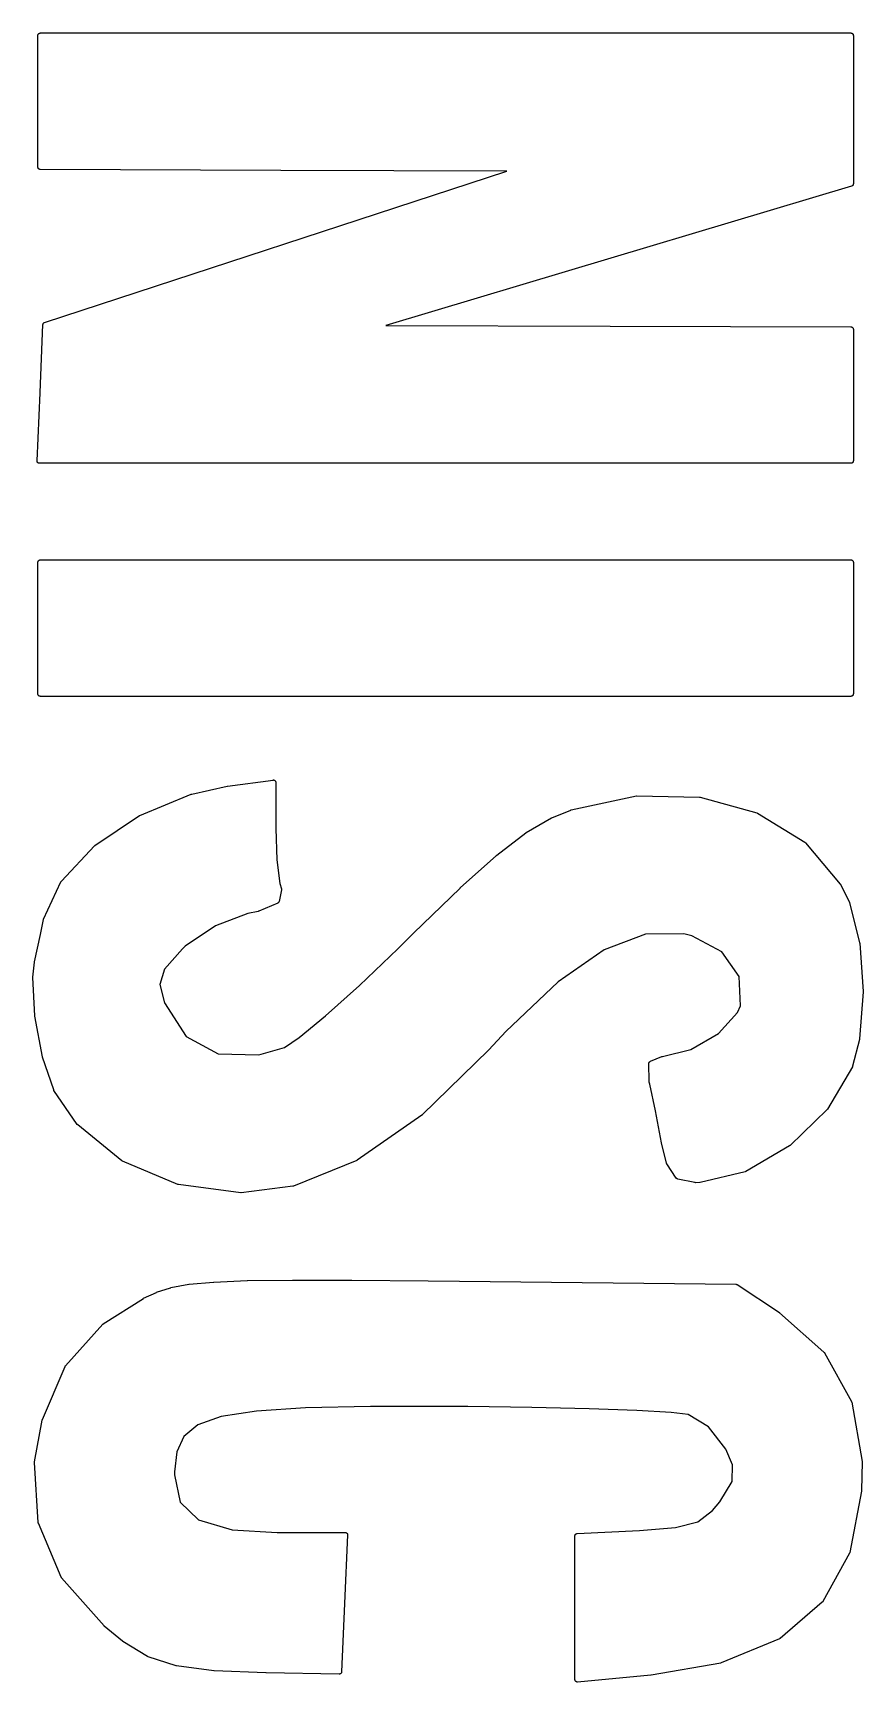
# Model space of a CAD drawing. Extents: x -1.2 to 49.3, y 2.3 to 45.6.
# Drawn here: x 38.655 to 40.389, y 23.25 to 26.695 of the extents above; entities that cross this region are included whole.
import ezdxf

# ---------------------------------------------------------------- set-up
doc = ezdxf.new("R2010")
doc.units = 0
doc.layers.add('BLACK', color=7, linetype='CONTINUOUS')

msp = doc.modelspace()

# ---------------------------------------------------------------- linework, layer by layer
at = {"layer": 'BLACK', "linetype": 'CONTINUOUS'}
for p, q in [((38.6653, 26.6897), (38.6654, 26.6902)), ((38.6653, 26.4145), (38.6653, 26.6897)), ((38.6654, 26.6907), (38.6656, 26.6912)), ((38.6654, 26.6902), (38.6654, 26.6907)), ((38.6654, 26.6907), (38.6654, 26.6907)), ((38.6654, 26.6907), (38.6654, 26.6907)), ((38.6656, 26.6912), (38.6657, 26.6916)), ((38.6657, 26.6916), (38.666, 26.6921)), ((38.6657, 26.6916), (38.6657, 26.6916)), ((38.6657, 26.6916), (38.6657, 26.6916)), ((38.666, 26.6921), (38.6662, 26.6925)), ((38.6662, 26.6925), (38.6665, 26.6929)), ((38.6662, 26.6925), (38.6662, 26.6925)), ((38.6662, 26.6925), (38.6662, 26.6925)), ((38.6665, 26.6929), (38.6668, 26.6932)), ((38.6668, 26.6932), (38.6672, 26.6935)), ((38.6668, 26.6932), (38.6668, 26.6932)), ((38.6668, 26.6932), (38.6668, 26.6932)), ((38.6672, 26.6935), (38.6676, 26.6938)), ((38.6676, 26.6938), (38.668, 26.6941)), ((38.6676, 26.6938), (38.6676, 26.6938)), ((38.6676, 26.6938), (38.6676, 26.6938)), ((38.668, 26.6941), (38.6684, 26.6943)), ((38.6684, 26.6943), (38.6684, 26.6943)), ((38.6684, 26.6943), (38.6685, 26.6943)), ((38.6685, 26.6943), (38.6689, 26.6944)), ((38.6689, 26.6944), (38.6694, 26.6946)), ((38.6694, 26.6946), (38.6694, 26.6946)), ((38.6694, 26.6946), (38.6694, 26.6946)), ((38.6694, 26.6946), (38.6698, 26.6946)), ((38.6698, 26.6946), (38.6703, 26.6947)), ((38.6703, 26.6947), (40.3637, 26.6947)), ((40.3637, 26.6947), (40.3642, 26.6946)), ((40.3642, 26.6946), (40.3647, 26.6946)), ((40.3647, 26.6946), (40.3647, 26.6946)), ((40.3647, 26.6946), (40.3647, 26.6946)), ((40.3647, 26.6946), (40.3652, 26.6944)), ((40.3652, 26.6944), (40.3656, 26.6943)), ((40.3656, 26.6943), (40.3656, 26.6943)), ((40.3656, 26.6943), (40.3656, 26.6943)), ((40.3656, 26.6943), (40.3661, 26.694)), ((40.3661, 26.694), (40.3665, 26.6938)), ((40.3665, 26.6938), (40.3665, 26.6938)), ((40.3665, 26.6938), (40.3665, 26.6938)), ((40.3665, 26.6938), (40.3669, 26.6935)), ((40.3669, 26.6935), (40.3672, 26.6932)), ((40.3672, 26.6932), (40.3672, 26.6932)), ((40.3672, 26.6932), (40.3672, 26.6932)), ((40.3672, 26.6932), (40.3675, 26.6928)), ((40.3675, 26.6928), (40.3678, 26.6924)), ((40.3678, 26.6924), (40.3678, 26.6924)), ((40.3678, 26.6924), (40.3678, 26.6924)), ((40.3678, 26.6924), (40.3681, 26.692)), ((40.3681, 26.692), (40.3683, 26.6916)), ((40.3683, 26.6916), (40.3683, 26.6916)), ((40.3683, 26.6916), (40.3683, 26.6915)), ((40.3683, 26.6915), (40.3684, 26.6911)), ((40.3684, 26.6911), (40.3686, 26.6906)), ((40.3686, 26.6906), (40.3686, 26.6906)), ((40.3686, 26.6906), (40.3686, 26.6906)), ((40.3686, 26.6906), (40.3686, 26.6902)), ((40.3686, 26.6902), (40.3687, 26.6897)), ((40.3687, 26.6897), (40.3687, 26.3794)), ((38.6654, 26.414), (38.6653, 26.4145)), ((38.6654, 26.4136), (38.6654, 26.414)), ((38.6654, 26.4135), (38.6654, 26.4136)), ((38.6654, 26.4136), (38.6654, 26.4136)), ((38.6656, 26.4131), (38.6654, 26.4135)), ((38.6657, 26.4126), (38.6656, 26.4131)), ((38.6659, 26.4122), (38.6657, 26.4126)), ((38.6657, 26.4126), (38.6657, 26.4126)), ((38.6657, 26.4126), (38.6657, 26.4126)), ((38.6661, 26.4118), (38.6659, 26.4122)), ((38.6662, 26.4118), (38.6661, 26.4118)), ((38.6662, 26.4117), (38.6662, 26.4118)), ((38.6664, 26.4114), (38.6662, 26.4117)), ((38.6667, 26.411), (38.6664, 26.4114)), ((38.6668, 26.411), (38.6667, 26.411)), ((38.6671, 26.4107), (38.6668, 26.411)), ((38.6668, 26.411), (38.6668, 26.411)), ((38.6675, 26.4104), (38.6671, 26.4107)), ((38.6679, 26.4102), (38.6675, 26.4104)), ((38.6675, 26.4104), (38.6675, 26.4104)), ((38.6675, 26.4104), (38.6675, 26.4104)), ((38.6683, 26.4099), (38.6679, 26.4102)), ((38.6684, 26.4099), (38.6683, 26.4099)), ((38.6688, 26.4098), (38.6684, 26.4099)), ((38.6684, 26.4099), (38.6684, 26.4099)), ((38.6693, 26.4096), (38.6688, 26.4098)), ((38.6698, 26.4096), (38.6693, 26.4096)), ((38.6693, 26.4096), (38.6693, 26.4096)), ((38.6693, 26.4096), (38.6693, 26.4096)), ((38.6702, 26.4095), (38.6698, 26.4096)), ((38.6703, 26.4095), (38.6702, 26.4095)), ((39.173, 26.4077), (38.6703, 26.4095)), ((38.6794, 26.0901), (39.6447, 26.406)), ((39.6447, 26.406), (39.173, 26.4077)), ((39.173, 26.4077), (39.173, 26.4077)), ((40.3651, 26.3747), (39.8624, 26.2244)), ((40.3653, 26.3748), (40.3651, 26.3747)), ((40.3655, 26.3748), (40.3653, 26.3748)), ((40.3658, 26.375), (40.3655, 26.3748)), ((40.366, 26.3751), (40.3658, 26.375)), ((40.3662, 26.3752), (40.366, 26.3751)), ((40.3664, 26.3753), (40.3662, 26.3752)), ((40.3666, 26.3755), (40.3664, 26.3753)), ((40.3668, 26.3756), (40.3666, 26.3755)), ((40.367, 26.3758), (40.3668, 26.3756)), ((40.3672, 26.3759), (40.367, 26.3758)), ((40.3673, 26.3761), (40.3672, 26.3759)), ((40.3675, 26.3763), (40.3673, 26.3761)), ((40.3676, 26.3765), (40.3675, 26.3763)), ((40.3678, 26.3767), (40.3676, 26.3765)), ((40.3679, 26.3769), (40.3678, 26.3767)), ((40.3681, 26.3771), (40.3679, 26.3769)), ((40.3683, 26.3775), (40.3681, 26.3773)), ((40.3681, 26.3773), (40.3681, 26.3771)), ((40.3684, 26.378), (40.3683, 26.3778)), ((40.3683, 26.3778), (40.3683, 26.3775)), ((40.3685, 26.3782), (40.3684, 26.378)), ((40.3686, 26.3784), (40.3685, 26.3782)), ((40.3687, 26.3794), (40.3686, 26.3792)), ((40.3686, 26.3792), (40.3686, 26.3789)), ((40.3686, 26.3789), (40.3686, 26.3787)), ((40.3686, 26.3787), (40.3686, 26.3784)), ((39.8623, 26.2244), (39.3921, 26.0838)), ((39.8624, 26.2244), (39.8623, 26.2244)), ((39.8623, 26.2244), (39.8623, 26.2244)), ((39.8624, 26.2244), (39.8624, 26.2244)), ((39.8624, 26.2244), (39.8624, 26.2244)), ((38.6697, 25.9433), (38.6759, 26.0855)), ((38.6759, 26.0857), (38.676, 26.0861)), ((38.6759, 26.0856), (38.6759, 26.0857)), ((38.6759, 26.0857), (38.6759, 26.0857)), ((38.6759, 26.0855), (38.6759, 26.0856)), ((38.676, 26.0861), (38.6761, 26.0866)), ((38.6761, 26.0867), (38.6763, 26.087)), ((38.6761, 26.0866), (38.6761, 26.0867)), ((38.6761, 26.0866), (38.6761, 26.0866)), ((38.6763, 26.087), (38.6764, 26.0875)), ((38.6764, 26.0875), (38.6765, 26.0876)), ((38.6764, 26.0875), (38.6764, 26.0875)), ((38.6765, 26.0876), (38.6767, 26.0879)), ((38.6767, 26.0879), (38.6769, 26.0883)), ((38.6769, 26.0883), (38.677, 26.0884)), ((38.677, 26.0884), (38.6773, 26.0887)), ((38.677, 26.0884), (38.677, 26.0884)), ((38.6773, 26.0887), (38.6776, 26.089)), ((38.6776, 26.089), (38.6776, 26.0891)), ((38.6776, 26.0891), (38.6777, 26.0891)), ((38.6777, 26.0891), (38.678, 26.0893)), ((38.678, 26.0893), (38.6784, 26.0896)), ((38.6784, 26.0896), (38.6785, 26.0897)), ((38.6784, 26.0896), (38.6784, 26.0896)), ((38.6785, 26.0897), (38.6788, 26.0898)), ((38.6788, 26.0898), (38.6792, 26.09)), ((38.6792, 26.09), (38.6793, 26.09)), ((38.6793, 26.09), (38.6794, 26.0901)), ((39.3921, 26.0838), (39.861, 26.0824)), ((39.861, 26.0824), (39.861, 26.0824)), ((39.861, 26.0824), (40.3637, 26.0808)), ((40.3637, 26.0808), (40.3638, 26.0808)), ((40.3638, 26.0808), (40.3643, 26.0808)), ((40.3643, 26.0808), (40.3647, 26.0807)), ((40.3647, 26.0807), (40.3647, 26.0807)), ((40.3647, 26.0807), (40.3647, 26.0807)), ((40.3647, 26.0807), (40.3652, 26.0806)), ((40.3652, 26.0806), (40.3656, 26.0804)), ((40.3656, 26.0804), (40.3656, 26.0804)), ((40.3656, 26.0804), (40.3656, 26.0804)), ((40.3656, 26.0804), (40.3661, 26.0802)), ((40.3661, 26.0802), (40.3665, 26.08)), ((40.3665, 26.08), (40.3665, 26.08)), ((40.3665, 26.08), (40.3665, 26.08)), ((40.3665, 26.08), (40.3668, 26.0797)), ((40.3668, 26.0797), (40.3672, 26.0794)), ((40.3672, 26.0794), (40.3672, 26.0793)), ((40.3672, 26.0793), (40.3672, 26.0793)), ((40.3672, 26.0793), (40.3675, 26.079)), ((40.3675, 26.079), (40.3678, 26.0786)), ((40.3678, 26.0786), (40.3678, 26.0786)), ((40.3678, 26.0786), (40.3679, 26.0786)), ((40.3679, 26.0786), (40.368, 26.0782)), ((40.368, 26.0782), (40.3683, 26.0777)), ((40.3683, 26.0777), (40.3683, 26.0777)), ((40.3683, 26.0777), (40.3683, 26.0777)), ((40.3683, 26.0777), (40.3684, 26.0773)), ((40.3684, 26.0773), (40.3686, 26.0768)), ((40.3686, 26.0768), (40.3686, 26.0768)), ((40.3686, 26.0768), (40.3686, 26.0768)), ((40.3686, 26.0768), (40.3686, 26.0763)), ((40.3686, 26.0763), (40.3687, 26.0758)), ((40.3687, 26.0758), (40.3687, 25.8006)), ((38.6634, 25.8009), (38.6697, 25.9432)), ((38.6697, 25.9432), (38.6697, 25.9433)), ((38.6697, 25.9433), (38.6697, 25.9433)), ((38.6634, 25.8008), (38.6634, 25.8009)), ((38.6634, 25.8007), (38.6634, 25.8008)), ((38.6634, 25.8003), (38.6634, 25.8007)), ((38.6635, 25.7999), (38.6634, 25.8003)), ((38.6635, 25.7998), (38.6635, 25.7999)), ((38.6635, 25.7997), (38.6635, 25.7998)), ((38.6636, 25.7994), (38.6635, 25.7997)), ((38.6637, 25.799), (38.6636, 25.7994)), ((38.6637, 25.7989), (38.6637, 25.799)), ((38.6638, 25.7988), (38.6637, 25.7989)), ((38.6639, 25.7984), (38.6638, 25.7988)), ((38.6641, 25.7981), (38.6639, 25.7984)), ((38.6642, 25.798), (38.6641, 25.7981)), ((38.6642, 25.7979), (38.6642, 25.798)), ((38.6645, 25.7976), (38.6642, 25.7979)), ((38.6647, 25.7973), (38.6645, 25.7976)), ((38.6648, 25.7972), (38.6647, 25.7973)), ((38.6651, 25.7969), (38.6648, 25.7972)), ((38.6648, 25.7972), (38.6648, 25.7972)), ((38.6654, 25.7966), (38.6651, 25.7969)), ((38.6655, 25.7966), (38.6654, 25.7966)), ((38.6656, 25.7965), (38.6655, 25.7966)), ((38.6659, 25.7963), (38.6656, 25.7965)), ((38.6663, 25.7961), (38.6659, 25.7963)), ((38.6664, 25.7961), (38.6663, 25.7961)), ((38.6663, 25.7961), (38.6663, 25.7961)), ((38.6668, 25.7959), (38.6664, 25.7961)), ((38.6672, 25.7958), (38.6668, 25.7959)), ((38.6673, 25.7958), (38.6672, 25.7958)), ((38.6674, 25.7958), (38.6673, 25.7958)), ((38.6678, 25.7957), (38.6674, 25.7958)), ((38.6681, 25.7957), (38.6678, 25.7957)), ((38.6682, 25.7957), (38.6681, 25.7957)), ((38.6683, 25.7957), (38.6682, 25.7957)), ((40.3637, 25.7957), (38.6683, 25.7957)), ((40.3642, 25.7957), (40.3637, 25.7957)), ((40.3646, 25.7958), (40.3642, 25.7957)), ((40.3651, 25.7959), (40.3646, 25.7958)), ((40.3646, 25.7958), (40.3646, 25.7958)), ((40.3646, 25.7958), (40.3646, 25.7958)), ((40.3655, 25.796), (40.3651, 25.7959)), ((40.3656, 25.796), (40.3655, 25.796)), ((40.366, 25.7963), (40.3656, 25.796)), ((40.3656, 25.796), (40.3656, 25.796)), ((40.3664, 25.7965), (40.366, 25.7963)), ((40.3668, 25.7968), (40.3664, 25.7965)), ((40.3664, 25.7965), (40.3664, 25.7965)), ((40.3664, 25.7965), (40.3664, 25.7965)), ((40.3672, 25.7971), (40.3668, 25.7968)), ((40.3675, 25.7975), (40.3672, 25.7971)), ((40.3672, 25.7971), (40.3672, 25.7971)), ((40.3672, 25.7971), (40.3672, 25.7971)), ((40.3678, 25.7978), (40.3675, 25.7975)), ((40.368, 25.7982), (40.3678, 25.7979)), ((40.3678, 25.7979), (40.3678, 25.7979)), ((40.3678, 25.7979), (40.3678, 25.7978)), ((40.3683, 25.7987), (40.368, 25.7982)), ((40.3684, 25.7991), (40.3683, 25.7987)), ((40.3683, 25.7987), (40.3683, 25.7987)), ((40.3683, 25.7987), (40.3683, 25.7987)), ((40.3686, 25.7996), (40.3684, 25.7991)), ((40.3687, 25.8006), (40.3686, 25.8001)), ((40.3686, 25.8001), (40.3686, 25.7997)), ((40.3686, 25.7997), (40.3686, 25.7996)), ((40.3686, 25.7996), (40.3686, 25.7996)), ((38.6653, 25.5891), (38.6654, 25.5896)), ((38.6653, 25.3138), (38.6653, 25.5891)), ((38.6654, 25.59), (38.6656, 25.5906)), ((38.6654, 25.5896), (38.6654, 25.59)), ((38.6654, 25.59), (38.6654, 25.59)), ((38.6654, 25.59), (38.6654, 25.59)), ((38.6656, 25.5906), (38.6657, 25.5909)), ((38.6657, 25.591), (38.666, 25.5915)), ((38.6657, 25.5909), (38.6657, 25.591)), ((38.6657, 25.591), (38.6657, 25.591)), ((38.666, 25.5915), (38.6662, 25.5918)), ((38.6662, 25.5918), (38.6665, 25.5922)), ((38.6662, 25.5918), (38.6662, 25.5918)), ((38.6662, 25.5918), (38.6662, 25.5918)), ((38.6665, 25.5922), (38.6668, 25.5925)), ((38.6668, 25.5926), (38.6672, 25.5928)), ((38.6668, 25.5925), (38.6668, 25.5926)), ((38.6668, 25.5926), (38.6668, 25.5926)), ((38.6672, 25.5928), (38.6676, 25.5932)), ((38.6676, 25.5932), (38.668, 25.5934)), ((38.6676, 25.5932), (38.6676, 25.5932)), ((38.6676, 25.5932), (38.6676, 25.5932)), ((38.668, 25.5934), (38.6684, 25.5936)), ((38.6684, 25.5936), (38.6684, 25.5936)), ((38.6684, 25.5936), (38.6685, 25.5936)), ((38.6685, 25.5936), (38.6689, 25.5938)), ((38.6689, 25.5938), (38.6694, 25.5939)), ((38.6694, 25.5939), (38.6694, 25.5939)), ((38.6694, 25.5939), (38.6694, 25.5939)), ((38.6694, 25.5939), (38.6698, 25.5939)), ((38.6698, 25.5939), (38.6703, 25.594)), ((38.6703, 25.594), (40.3637, 25.594)), ((40.3637, 25.594), (40.3642, 25.5939)), ((40.3642, 25.5939), (40.3647, 25.5939)), ((40.3647, 25.5939), (40.3647, 25.5939)), ((40.3647, 25.5939), (40.3647, 25.5939)), ((40.3647, 25.5939), (40.3652, 25.5937)), ((40.3652, 25.5937), (40.3656, 25.5936)), ((40.3656, 25.5936), (40.3656, 25.5936)), ((40.3656, 25.5936), (40.3656, 25.5936)), ((40.3656, 25.5936), (40.3661, 25.5933)), ((40.3661, 25.5933), (40.3665, 25.5931)), ((40.3665, 25.5931), (40.3665, 25.5931)), ((40.3665, 25.5931), (40.3665, 25.5931)), ((40.3665, 25.5931), (40.3669, 25.5928)), ((40.3669, 25.5928), (40.3672, 25.5925)), ((40.3672, 25.5925), (40.3672, 25.5925)), ((40.3672, 25.5925), (40.3672, 25.5925)), ((40.3672, 25.5925), (40.3675, 25.5922)), ((40.3675, 25.5922), (40.3678, 25.5918)), ((40.3678, 25.5918), (40.3678, 25.5918)), ((40.3678, 25.5918), (40.3678, 25.5917)), ((40.3678, 25.5917), (40.3681, 25.5913)), ((40.3681, 25.5913), (40.3683, 25.5909)), ((40.3683, 25.5909), (40.3683, 25.5909)), ((40.3683, 25.5909), (40.3683, 25.5909)), ((40.3683, 25.5909), (40.3684, 25.5905)), ((40.3684, 25.5905), (40.3686, 25.59)), ((40.3686, 25.59), (40.3686, 25.59)), ((40.3686, 25.59), (40.3686, 25.5899)), ((40.3686, 25.5899), (40.3686, 25.5895)), ((40.3686, 25.5895), (40.3687, 25.589)), ((40.3687, 25.589), (40.3687, 25.3138)), ((38.6654, 25.3133), (38.6653, 25.3138)), ((38.6654, 25.3129), (38.6654, 25.3133)), ((38.6655, 25.3125), (38.6654, 25.3129)), ((38.6654, 25.3129), (38.6654, 25.3129)), ((38.6654, 25.3129), (38.6654, 25.3129)), ((38.6657, 25.312), (38.6655, 25.3125)), ((38.6657, 25.3119), (38.6657, 25.312)), ((38.6659, 25.3115), (38.6657, 25.3119)), ((38.6657, 25.3119), (38.6657, 25.3119)), ((38.6661, 25.3111), (38.6659, 25.3115)), ((38.6662, 25.3111), (38.6661, 25.3111)), ((38.6665, 25.3107), (38.6662, 25.3111)), ((38.6662, 25.3111), (38.6662, 25.3111)), ((38.6668, 25.3103), (38.6665, 25.3107)), ((38.6671, 25.31), (38.6668, 25.3103)), ((38.6668, 25.3103), (38.6668, 25.3103)), ((38.6668, 25.3103), (38.6668, 25.3103)), ((38.6675, 25.3097), (38.6671, 25.31)), ((38.6679, 25.3095), (38.6675, 25.3097)), ((38.6675, 25.3097), (38.6675, 25.3097)), ((38.6675, 25.3097), (38.6675, 25.3097)), ((38.6684, 25.3092), (38.6679, 25.3095)), ((38.6688, 25.3091), (38.6684, 25.3092)), ((38.6684, 25.3092), (38.6684, 25.3092)), ((38.6684, 25.3092), (38.6684, 25.3092)), ((38.6693, 25.3089), (38.6688, 25.3091)), ((38.6698, 25.3089), (38.6693, 25.3089)), ((38.6693, 25.3089), (38.6693, 25.3089)), ((38.6693, 25.3089), (38.6693, 25.3089)), ((38.6703, 25.3088), (38.6698, 25.3089)), ((40.3637, 25.3088), (38.6703, 25.3088)), ((40.3642, 25.3089), (40.3637, 25.3088)), ((40.3646, 25.3089), (40.3642, 25.3089)), ((40.3651, 25.3091), (40.3646, 25.3089)), ((40.3646, 25.3089), (40.3646, 25.3089)), ((40.3646, 25.3089), (40.3646, 25.3089)), ((40.3655, 25.3092), (40.3651, 25.3091)), ((40.3656, 25.3092), (40.3655, 25.3092)), ((40.366, 25.3094), (40.3656, 25.3092)), ((40.3656, 25.3092), (40.3656, 25.3092)), ((40.3664, 25.3096), (40.366, 25.3094)), ((40.3668, 25.31), (40.3664, 25.3097)), ((40.3664, 25.3097), (40.3664, 25.3097)), ((40.3664, 25.3097), (40.3664, 25.3096)), ((40.3672, 25.3103), (40.3668, 25.31)), ((40.3675, 25.3107), (40.3672, 25.3103)), ((40.3672, 25.3103), (40.3672, 25.3103)), ((40.3672, 25.3103), (40.3672, 25.3103)), ((40.3678, 25.311), (40.3675, 25.3107)), ((40.368, 25.3114), (40.3678, 25.311)), ((40.3678, 25.311), (40.3678, 25.311)), ((40.3678, 25.311), (40.3678, 25.311)), ((40.3683, 25.3119), (40.368, 25.3114)), ((40.3684, 25.3123), (40.3683, 25.3119)), ((40.3683, 25.3119), (40.3683, 25.3119)), ((40.3683, 25.3119), (40.3683, 25.3119)), ((40.3686, 25.3128), (40.3684, 25.3123)), ((40.3687, 25.3138), (40.3686, 25.3133)), ((40.3686, 25.3133), (40.3686, 25.3128)), ((40.3686, 25.3128), (40.3686, 25.3128)), ((40.3686, 25.3128), (40.3686, 25.3128)), ((38.9866, 25.1047), (39.0608, 25.1209)), ((39.0608, 25.1209), (39.0609, 25.1209)), ((39.0609, 25.1209), (39.061, 25.1209)), ((39.061, 25.1209), (39.0612, 25.121)), ((39.0612, 25.121), (39.1565, 25.134)), ((39.1565, 25.134), (39.1566, 25.134)), ((39.1566, 25.134), (39.1569, 25.1341)), ((39.1569, 25.1341), (39.1572, 25.1341)), ((39.1572, 25.1341), (39.1574, 25.1341)), ((39.1574, 25.1341), (39.1575, 25.1341)), ((39.1575, 25.1341), (39.1579, 25.134)), ((39.1579, 25.134), (39.1582, 25.134)), ((39.1582, 25.134), (39.1583, 25.1339)), ((39.1583, 25.1339), (39.1585, 25.1339)), ((39.1585, 25.1339), (39.1588, 25.1338)), ((39.1588, 25.1338), (39.1591, 25.1337)), ((39.1591, 25.1337), (39.1592, 25.1336)), ((39.1592, 25.1336), (39.1594, 25.1336)), ((39.1594, 25.1336), (39.1597, 25.1334)), ((39.1597, 25.1334), (39.16, 25.1332)), ((39.16, 25.1332), (39.1601, 25.1331)), ((39.1601, 25.1331), (39.1602, 25.133)), ((39.1602, 25.133), (39.1605, 25.1328)), ((39.1605, 25.1328), (39.1607, 25.1326)), ((39.1607, 25.1326), (39.1608, 25.1325)), ((39.1608, 25.1325), (39.1609, 25.1324)), ((39.1609, 25.1324), (39.1611, 25.1321)), ((39.1611, 25.1321), (39.1613, 25.1319)), ((39.1613, 25.1319), (39.1614, 25.1317)), ((39.1614, 25.1317), (39.1615, 25.1316)), ((39.1615, 25.1316), (39.1616, 25.1313)), ((39.1616, 25.1313), (39.1618, 25.131)), ((39.1618, 25.131), (39.1618, 25.1308)), ((39.1618, 25.1308), (39.1619, 25.1307)), ((39.1619, 25.1307), (39.162, 25.1304)), ((39.162, 25.1304), (39.1621, 25.1301)), ((39.1621, 25.1301), (39.1621, 25.1299)), ((39.1621, 25.1299), (39.1621, 25.1297)), ((39.1621, 25.1297), (39.1621, 25.1294)), ((39.1621, 25.1294), (39.1622, 25.1291)), ((39.1622, 25.1291), (39.1622, 25.0328)), ((38.8783, 25.0601), (38.9857, 25.1045)), ((38.9857, 25.1045), (38.9858, 25.1045)), ((38.9858, 25.1045), (38.9862, 25.1046)), ((38.9862, 25.1046), (38.9866, 25.1047)), ((39.7791, 25.0715), (39.9154, 25.1011)), ((39.9154, 25.1011), (39.9155, 25.1011)), ((39.9155, 25.1011), (39.9155, 25.1012)), ((39.9155, 25.1012), (39.9156, 25.1012)), ((39.9156, 25.1012), (39.916, 25.1012)), ((39.916, 25.1012), (39.9164, 25.1012)), ((39.9164, 25.1012), (39.9165, 25.1012)), ((39.9165, 25.1012), (39.9166, 25.1012)), ((39.9166, 25.1012), (40.0475, 25.0984)), ((40.0475, 25.0984), (40.0475, 25.0984)), ((40.0475, 25.0984), (40.0476, 25.0984)), ((40.0476, 25.0984), (40.0477, 25.0984)), ((40.0477, 25.0984), (40.0481, 25.0983)), ((40.0481, 25.0983), (40.0485, 25.0983)), ((40.0485, 25.0983), (40.0486, 25.0982)), ((40.0486, 25.0982), (40.0487, 25.0982)), ((40.0487, 25.0982), (40.1672, 25.0653)), ((38.7844, 24.9972), (38.8773, 25.0596)), ((38.8773, 25.0596), (38.8774, 25.0596)), ((38.8774, 25.0596), (38.8779, 25.0599)), ((38.8779, 25.0599), (38.8782, 25.0601)), ((38.8782, 25.0601), (38.8783, 25.0601)), ((38.8783, 25.0601), (38.8783, 25.0601)), ((38.8783, 25.0601), (38.8783, 25.0601)), ((39.6852, 25.0241), (39.738, 25.0548)), ((39.738, 25.0548), (39.7381, 25.0549)), ((39.7381, 25.0549), (39.7384, 25.055)), ((39.7384, 25.055), (39.7387, 25.0551)), ((39.7387, 25.0551), (39.7783, 25.0713)), ((39.7783, 25.0713), (39.7787, 25.0714)), ((39.7783, 25.0713), (39.7783, 25.0713)), ((39.7787, 25.0714), (39.7791, 25.0715)), ((40.1672, 25.0653), (40.1672, 25.0652)), ((40.1672, 25.0652), (40.1674, 25.0652)), ((40.1674, 25.0652), (40.1676, 25.0651)), ((40.1676, 25.0651), (40.1678, 25.065)), ((40.1678, 25.065), (40.1681, 25.0649)), ((40.1681, 25.0649), (40.1683, 25.0648)), ((40.1683, 25.0648), (40.1684, 25.0647)), ((40.1684, 25.0647), (40.2675, 25.004)), ((39.1622, 25.0328), (39.1647, 24.9676)), ((39.6237, 24.9769), (39.6847, 25.0237)), ((39.6847, 25.0237), (39.6848, 25.0237)), ((39.6848, 25.0237), (39.685, 25.0239)), ((39.685, 25.0239), (39.6852, 25.0241)), ((38.7143, 24.9229), (38.7835, 24.9965)), ((38.7835, 24.9965), (38.7835, 24.9966)), ((38.7835, 24.9966), (38.7836, 24.9966)), ((38.7836, 24.9966), (38.7839, 24.9969)), ((38.7836, 24.9966), (38.7836, 24.9966)), ((38.7839, 24.9969), (38.7843, 24.9972)), ((38.7843, 24.9972), (38.7843, 24.9972)), ((38.7843, 24.9972), (38.7844, 24.9972)), ((40.2675, 25.004), (40.2675, 25.0039)), ((40.2675, 25.0039), (40.2678, 25.0037)), ((40.2678, 25.0037), (40.268, 25.0036)), ((40.268, 25.0036), (40.2681, 25.0035)), ((40.2681, 25.0035), (40.2683, 25.0033)), ((40.2683, 25.0033), (40.2685, 25.0031)), ((40.2685, 25.0031), (40.2687, 25.0029)), ((40.2687, 25.0029), (40.3413, 24.9167)), ((39.1647, 24.9676), (39.1709, 24.9177)), ((39.5476, 24.9085), (39.6234, 24.9766)), ((39.6234, 24.9766), (39.6235, 24.9767)), ((39.6235, 24.9767), (39.6236, 24.9768)), ((39.6236, 24.9768), (39.6237, 24.9769)), ((38.6772, 24.8433), (38.7134, 24.9215)), ((38.7134, 24.9216), (38.7136, 24.9218)), ((38.7134, 24.9215), (38.7134, 24.9216)), ((38.7136, 24.9218), (38.7137, 24.9221)), ((38.7137, 24.9221), (38.7138, 24.9223)), ((38.7138, 24.9223), (38.7139, 24.9224)), ((38.7139, 24.9224), (38.7141, 24.9227)), ((38.7141, 24.9227), (38.7143, 24.9229)), ((39.1709, 24.9177), (39.1738, 24.9067)), ((39.4501, 24.8138), (39.5474, 24.9084)), ((39.5474, 24.9084), (39.5475, 24.9084)), ((39.5475, 24.9084), (39.5475, 24.9085)), ((39.5475, 24.9085), (39.5476, 24.9085)), ((40.3413, 24.9167), (40.3414, 24.9166)), ((40.3414, 24.9166), (40.3414, 24.9166)), ((40.3414, 24.9166), (40.3415, 24.9165)), ((40.3415, 24.9165), (40.3417, 24.9162)), ((40.3417, 24.9162), (40.3419, 24.9158)), ((40.3419, 24.9158), (40.3419, 24.9157)), ((40.3419, 24.9157), (40.342, 24.9157)), ((40.342, 24.9157), (40.3604, 24.8785)), ((39.1663, 24.8768), (39.1265, 24.8599)), ((39.1667, 24.8771), (39.1663, 24.8768)), ((39.167, 24.8773), (39.1667, 24.8771)), ((39.1671, 24.8773), (39.167, 24.8773)), ((39.1675, 24.8776), (39.1671, 24.8773)), ((39.1671, 24.8773), (39.1671, 24.8773)), ((39.1678, 24.8779), (39.1675, 24.8776)), ((39.1679, 24.8779), (39.1678, 24.8779)), ((39.1678, 24.8779), (39.1678, 24.8779)), ((39.1681, 24.8783), (39.1679, 24.8779)), ((39.1684, 24.8786), (39.1681, 24.8783)), ((39.1685, 24.8787), (39.1684, 24.8787)), ((39.1684, 24.8787), (39.1684, 24.8786)), ((39.1687, 24.879), (39.1685, 24.8787)), ((39.1689, 24.8795), (39.1687, 24.879)), ((39.169, 24.8799), (39.1689, 24.8796)), ((39.1689, 24.8796), (39.1689, 24.8795)), ((39.1689, 24.8795), (39.1689, 24.8795)), ((39.1692, 24.8804), (39.169, 24.8799)), ((39.1739, 24.9044), (39.1692, 24.8805)), ((39.1692, 24.8805), (39.1692, 24.8804)), ((39.1738, 24.9067), (39.1739, 24.9066)), ((39.1739, 24.9066), (39.1739, 24.9065)), ((39.1739, 24.9065), (39.1739, 24.9064)), ((39.1739, 24.9064), (39.174, 24.906)), ((39.174, 24.9047), (39.1739, 24.9046)), ((39.1739, 24.9046), (39.1739, 24.9044)), ((39.174, 24.906), (39.174, 24.9057)), ((39.174, 24.9057), (39.174, 24.9055)), ((39.174, 24.9055), (39.174, 24.9054)), ((39.174, 24.9054), (39.174, 24.9051)), ((39.174, 24.9051), (39.174, 24.9047)), ((40.3604, 24.8785), (40.3605, 24.8785)), ((40.3605, 24.8785), (40.3605, 24.8784)), ((40.3605, 24.8784), (40.3605, 24.8784)), ((40.3605, 24.8784), (40.3606, 24.8781)), ((40.3606, 24.8781), (40.3608, 24.8775)), ((40.3608, 24.8775), (40.3608, 24.8775)), ((40.3608, 24.8775), (40.3608, 24.8775)), ((40.3608, 24.8775), (40.3818, 24.7944)), ((38.6704, 24.8115), (38.6768, 24.8423)), ((38.6768, 24.8423), (38.6769, 24.8423)), ((38.6769, 24.8424), (38.677, 24.8428)), ((38.6769, 24.8423), (38.6769, 24.8424)), ((38.6769, 24.8424), (38.6769, 24.8424)), ((38.677, 24.8428), (38.6772, 24.8433)), ((38.6772, 24.8433), (38.6772, 24.8433)), ((38.6772, 24.8433), (38.6772, 24.8433)), ((39.1037, 24.855), (39.0362, 24.8297)), ((39.1255, 24.8596), (39.1037, 24.855)), ((39.1259, 24.8598), (39.1255, 24.8596)), ((39.1264, 24.8599), (39.1259, 24.8598)), ((39.1265, 24.8599), (39.1264, 24.8599)), ((38.6585, 24.7539), (38.6704, 24.8115)), ((38.6704, 24.8115), (38.6704, 24.8115)), ((39.0362, 24.8297), (38.9732, 24.787)), ((39.4172, 24.7815), (39.4501, 24.8138)), ((39.4501, 24.8138), (39.4501, 24.8138)), ((39.9343, 24.8121), (39.8479, 24.7795)), ((40.0147, 24.8126), (39.9343, 24.8121)), ((40.0312, 24.8087), (40.0147, 24.8126)), ((40.094, 24.7749), (40.0312, 24.8087)), ((38.967, 24.7812), (38.9298, 24.7387)), ((38.9732, 24.787), (38.967, 24.7812)), ((39.3368, 24.705), (39.4172, 24.7815)), ((39.8479, 24.7795), (39.7518, 24.7125)), ((40.1301, 24.7232), (40.094, 24.7749)), ((40.3818, 24.7944), (40.3818, 24.7944)), ((40.3818, 24.7944), (40.3819, 24.7939)), ((40.3819, 24.7939), (40.382, 24.7935)), ((40.382, 24.7935), (40.3889, 24.6921)), ((38.655, 24.722), (38.6584, 24.7535)), ((38.6584, 24.7537), (38.6585, 24.7539)), ((38.6584, 24.7535), (38.6584, 24.7537)), ((38.6584, 24.7535), (38.6584, 24.7535)), ((38.9298, 24.7387), (38.9199, 24.7065)), ((38.655, 24.7216), (38.655, 24.722)), ((38.655, 24.7212), (38.655, 24.7216)), ((38.659, 24.6414), (38.655, 24.7212)), ((38.655, 24.7212), (38.655, 24.7212)), ((38.9199, 24.7065), (38.9297, 24.6683)), ((39.266, 24.6411), (39.3368, 24.705)), ((39.7518, 24.7125), (39.6429, 24.6089)), ((40.133, 24.6625), (40.1301, 24.7232)), ((38.9297, 24.6683), (38.975, 24.5984)), ((40.3889, 24.6914), (40.3815, 24.593)), ((40.3889, 24.6921), (40.3889, 24.692)), ((40.3889, 24.692), (40.3889, 24.6917)), ((40.3889, 24.6917), (40.3889, 24.6914)), ((38.6591, 24.6411), (38.659, 24.6414)), ((38.6591, 24.6408), (38.6591, 24.6411)), ((38.6591, 24.6407), (38.6591, 24.6408)), ((38.6746, 24.5556), (38.6591, 24.6407)), ((39.2113, 24.5958), (39.266, 24.6411)), ((40.0873, 24.6048), (40.1269, 24.648)), ((40.1269, 24.648), (40.133, 24.6625)), ((38.975, 24.5984), (39.0419, 24.5619)), ((39.6429, 24.6089), (39.6073, 24.5703)), ((40.0295, 24.5707), (40.0873, 24.6048)), ((39.1266, 24.56), (39.1801, 24.5752)), ((39.1801, 24.5752), (39.2113, 24.5958)), ((39.6071, 24.5701), (39.468, 24.4344)), ((39.6072, 24.5702), (39.6071, 24.5702)), ((39.6071, 24.5702), (39.6071, 24.5701)), ((39.6073, 24.5703), (39.6072, 24.5702)), ((39.9697, 24.5567), (40.0295, 24.5707)), ((40.3813, 24.5921), (40.3672, 24.5361)), ((40.3814, 24.5925), (40.3813, 24.5921)), ((40.3815, 24.5929), (40.3814, 24.5925)), ((40.3815, 24.593), (40.3815, 24.5929)), ((38.6746, 24.5553), (38.6746, 24.5556)), ((38.6747, 24.5549), (38.6746, 24.5553)), ((38.6748, 24.5549), (38.6747, 24.5549)), ((38.6983, 24.4867), (38.6748, 24.5549)), ((39.0419, 24.5619), (39.1266, 24.56)), ((39.9416, 24.5418), (39.9417, 24.5423)), ((39.9416, 24.5417), (39.9416, 24.5418)), ((39.9416, 24.5418), (39.9416, 24.5418)), ((39.9416, 24.5418), (39.9416, 24.5418)), ((39.9422, 24.5041), (39.9416, 24.5417)), ((39.9417, 24.5428), (39.9418, 24.5432)), ((39.9417, 24.5423), (39.9417, 24.5428)), ((39.9417, 24.5428), (39.9417, 24.5428)), ((39.9417, 24.5428), (39.9417, 24.5428)), ((39.9418, 24.5432), (39.942, 24.5437)), ((39.942, 24.5437), (39.9422, 24.5441)), ((39.942, 24.5437), (39.942, 24.5437)), ((39.942, 24.5437), (39.942, 24.5437)), ((39.9422, 24.5441), (39.9424, 24.5446)), ((39.9424, 24.5446), (39.9425, 24.5446)), ((39.9425, 24.5446), (39.9428, 24.545)), ((39.9425, 24.5446), (39.9425, 24.5446)), ((39.9428, 24.545), (39.9431, 24.5453)), ((39.9431, 24.5453), (39.9435, 24.5456)), ((39.9431, 24.5453), (39.9431, 24.5453)), ((39.9431, 24.5453), (39.9431, 24.5453)), ((39.9435, 24.5456), (39.9438, 24.5459)), ((39.9438, 24.546), (39.9442, 24.5461)), ((39.9438, 24.5459), (39.9438, 24.546)), ((39.9438, 24.5459), (39.9438, 24.5459)), ((39.9442, 24.5461), (39.9447, 24.5464)), ((39.9447, 24.5464), (39.9689, 24.5565)), ((39.9447, 24.5464), (39.9447, 24.5464)), ((39.9447, 24.5464), (39.9447, 24.5464)), ((39.9689, 24.5565), (39.969, 24.5565)), ((39.969, 24.5565), (39.9694, 24.5566)), ((39.9694, 24.5566), (39.9697, 24.5567)), ((40.3666, 24.5348), (40.315, 24.4467)), ((40.3667, 24.535), (40.3666, 24.5348)), ((40.3668, 24.5351), (40.3667, 24.535)), ((40.3669, 24.5354), (40.3668, 24.5351)), ((40.367, 24.5357), (40.3669, 24.5354)), ((40.3671, 24.5359), (40.367, 24.5357)), ((40.3672, 24.5361), (40.3671, 24.536)), ((40.3671, 24.536), (40.3671, 24.5359)), ((39.9422, 24.5036), (39.9422, 24.5041)), ((39.9422, 24.5041), (39.9422, 24.5041)), ((39.9422, 24.5041), (39.9422, 24.5041)), ((39.9423, 24.5032), (39.9422, 24.5036)), ((39.9423, 24.5031), (39.9423, 24.5032)), ((39.9433, 24.4988), (39.9423, 24.5031)), ((39.9423, 24.5031), (39.9423, 24.5031)), ((39.9423, 24.5031), (39.9423, 24.5031)), ((39.9553, 24.4427), (39.9433, 24.4988)), ((38.6984, 24.4866), (38.6983, 24.4867)), ((38.6984, 24.4864), (38.6984, 24.4866)), ((38.6986, 24.4861), (38.6984, 24.4864)), ((38.6987, 24.4858), (38.6986, 24.4861)), ((38.6988, 24.4857), (38.6987, 24.4858)), ((38.6989, 24.4856), (38.6988, 24.4857)), ((38.6989, 24.4855), (38.6989, 24.4856)), ((38.7476, 24.4146), (38.6989, 24.4855)), ((39.4674, 24.4339), (39.3323, 24.3396)), ((39.4677, 24.4341), (39.4674, 24.4339)), ((39.468, 24.4344), (39.4677, 24.4341)), ((39.468, 24.4344), (39.468, 24.4344)), ((39.9681, 24.3763), (39.9553, 24.4427)), ((40.3141, 24.4456), (40.2364, 24.3704)), ((40.3142, 24.4457), (40.3141, 24.4456)), ((40.3143, 24.4458), (40.3142, 24.4457)), ((40.3145, 24.4461), (40.3143, 24.4458)), ((40.3148, 24.4463), (40.3145, 24.4461)), ((40.3149, 24.4466), (40.3148, 24.4465)), ((40.3148, 24.4465), (40.3148, 24.4463)), ((40.315, 24.4467), (40.3149, 24.4466)), ((38.7478, 24.4145), (38.7476, 24.4146)), ((38.7479, 24.4143), (38.7478, 24.4145)), ((38.7481, 24.4141), (38.7479, 24.4143)), ((38.7483, 24.4139), (38.7481, 24.4141)), ((38.7484, 24.4138), (38.7483, 24.4139)), ((38.7486, 24.4136), (38.7484, 24.4138)), ((38.8408, 24.3385), (38.7486, 24.4136)), ((38.7486, 24.4136), (38.7486, 24.4136)), ((39.9681, 24.3762), (39.9681, 24.3763)), ((39.9681, 24.3761), (39.9681, 24.3762)), ((39.9781, 24.3338), (39.9681, 24.3761)), ((39.9681, 24.3761), (39.9681, 24.3761)), ((40.2354, 24.3696), (40.1438, 24.3163)), ((40.2355, 24.3697), (40.2354, 24.3696)), ((40.2356, 24.3697), (40.2355, 24.3697)), ((40.2359, 24.37), (40.2356, 24.3697)), ((40.2362, 24.3702), (40.2359, 24.37)), ((40.2363, 24.3703), (40.2362, 24.3702)), ((40.2364, 24.3703), (40.2363, 24.3703)), ((40.2364, 24.3704), (40.2364, 24.3703)), ((38.841, 24.3384), (38.8408, 24.3385)), ((38.8411, 24.3382), (38.841, 24.3384)), ((38.8414, 24.3381), (38.8411, 24.3382)), ((38.8417, 24.3379), (38.8414, 24.3381)), ((38.8418, 24.3379), (38.8417, 24.3379)), ((38.842, 24.3378), (38.8418, 24.3379)), ((38.8421, 24.3377), (38.842, 24.3378)), ((38.9575, 24.2893), (38.8421, 24.3377)), ((39.3313, 24.3391), (39.1993, 24.2857)), ((39.3314, 24.3391), (39.3313, 24.3391)), ((39.3318, 24.3393), (39.3314, 24.3391)), ((39.3314, 24.3391), (39.3314, 24.3391)), ((39.3322, 24.3396), (39.3318, 24.3393)), ((39.3323, 24.3396), (39.3322, 24.3396)), ((39.3322, 24.3396), (39.3322, 24.3396)), ((39.3323, 24.3396), (39.3323, 24.3396)), ((39.9782, 24.3335), (39.9781, 24.3338)), ((39.9783, 24.3331), (39.9782, 24.3335)), ((39.9784, 24.333), (39.9783, 24.3331)), ((39.9784, 24.3329), (39.9784, 24.333)), ((39.9786, 24.3326), (39.9784, 24.3329)), ((39.9788, 24.3322), (39.9786, 24.3326)), ((39.9987, 24.3024), (39.9788, 24.3322)), ((39.9788, 24.3322), (39.9788, 24.3322)), ((38.9576, 24.2892), (38.9575, 24.2893)), ((38.9578, 24.2891), (38.9576, 24.2892)), ((38.9581, 24.2891), (38.9578, 24.2891)), ((38.9584, 24.289), (38.9581, 24.2891)), ((38.9586, 24.2889), (38.9584, 24.289)), ((38.9587, 24.2889), (38.9586, 24.2889)), ((38.9588, 24.2889), (38.9587, 24.2889)), ((39.089, 24.2717), (38.9588, 24.2889)), ((39.999, 24.3021), (39.9987, 24.3024)), ((39.9993, 24.3017), (39.999, 24.3021)), ((39.9994, 24.3017), (39.9993, 24.3017)), ((39.9993, 24.3017), (39.9993, 24.3017)), ((39.9997, 24.3014), (39.9994, 24.3017)), ((40, 24.3011), (39.9997, 24.3014)), ((40.0001, 24.3011), (40, 24.3011)), ((40.0001, 24.301), (40.0001, 24.3011)), ((40.0005, 24.3008), (40.0001, 24.301)), ((40.0009, 24.3006), (40.0005, 24.3008)), ((40.001, 24.3006), (40.0009, 24.3006)), ((40.0009, 24.3006), (40.0009, 24.3006)), ((40.0014, 24.3005), (40.001, 24.3006)), ((40.0018, 24.3003), (40.0014, 24.3005)), ((40.0019, 24.3003), (40.0018, 24.3003)), ((40.0376, 24.2929), (40.0019, 24.3003)), ((40.0019, 24.3003), (40.0019, 24.3003)), ((40.0019, 24.3003), (40.0019, 24.3003)), ((40.0019, 24.3003), (40.0019, 24.3003)), ((40.0377, 24.2929), (40.0376, 24.2929)), ((40.0376, 24.2929), (40.0376, 24.2929)), ((40.0382, 24.2929), (40.0377, 24.2929)), ((40.0386, 24.2928), (40.0382, 24.2929)), ((40.0387, 24.2928), (40.0386, 24.2928)), ((40.0386, 24.2928), (40.0386, 24.2928)), ((40.0479, 24.293), (40.0387, 24.2928)), ((40.0387, 24.2928), (40.0387, 24.2928)), ((40.048, 24.293), (40.0479, 24.293)), ((40.0479, 24.293), (40.0479, 24.293)), ((40.0486, 24.2931), (40.048, 24.293)), ((40.0489, 24.2932), (40.0486, 24.2931)), ((40.049, 24.2932), (40.0489, 24.2932)), ((40.0489, 24.2932), (40.0489, 24.2932)), ((40.0489, 24.2932), (40.0489, 24.2932)), ((40.1424, 24.3157), (40.049, 24.2932)), ((40.1426, 24.3158), (40.1424, 24.3157)), ((40.1428, 24.3158), (40.1426, 24.3158)), ((40.1431, 24.3159), (40.1428, 24.3158)), ((40.1434, 24.316), (40.1431, 24.3159)), ((40.1435, 24.3161), (40.1434, 24.316)), ((40.1437, 24.3162), (40.1435, 24.3161)), ((40.1438, 24.3163), (40.1437, 24.3162)), ((39.0891, 24.2717), (39.089, 24.2717)), ((39.0892, 24.2717), (39.0891, 24.2717)), ((39.0896, 24.2717), (39.0892, 24.2717)), ((39.0899, 24.2717), (39.0896, 24.2717)), ((39.09, 24.2717), (39.0899, 24.2717)), ((39.0902, 24.2717), (39.09, 24.2717)), ((39.198, 24.2854), (39.0902, 24.2717)), ((39.0902, 24.2717), (39.0902, 24.2717)), ((39.1981, 24.2854), (39.198, 24.2854)), ((39.1983, 24.2854), (39.1981, 24.2854)), ((39.1986, 24.2855), (39.1983, 24.2854)), ((39.199, 24.2856), (39.1986, 24.2855)), ((39.1991, 24.2857), (39.199, 24.2856)), ((39.1992, 24.2857), (39.1991, 24.2857)), ((39.1993, 24.2857), (39.1992, 24.2857)), ((38.9812, 24.0805), (39.0324, 24.0853)), ((39.0324, 24.0853), (39.0324, 24.0853)), ((39.0324, 24.0853), (39.0325, 24.0853)), ((39.0325, 24.0853), (39.0326, 24.0853)), ((39.0326, 24.0853), (39.1027, 24.0881)), ((39.1027, 24.0881), (39.1027, 24.0881)), ((39.1027, 24.0881), (39.1028, 24.0881)), ((39.1028, 24.0881), (39.1972, 24.0892)), ((39.1028, 24.0881), (39.1028, 24.0881)), ((39.1972, 24.0892), (39.1972, 24.0892)), ((39.1972, 24.0892), (39.3213, 24.0889)), ((39.3213, 24.0889), (39.3214, 24.0889)), ((39.3214, 24.0889), (39.4804, 24.0875)), ((39.4804, 24.0875), (39.4805, 24.0875)), ((39.4805, 24.0875), (39.5461, 24.0868)), ((39.5461, 24.0868), (39.5461, 24.0868)), ((39.5461, 24.0868), (40.1235, 24.0806)), ((38.8018, 23.9977), (38.8856, 24.0511)), ((38.8856, 24.0511), (38.8857, 24.0511)), ((38.8857, 24.0511), (38.886, 24.0512)), ((38.886, 24.0512), (38.8862, 24.0514)), ((38.8862, 24.0514), (38.9127, 24.0637)), ((38.9127, 24.0637), (38.9128, 24.0637)), ((38.9128, 24.0637), (38.913, 24.0638)), ((38.913, 24.0638), (38.9133, 24.0639)), ((38.9133, 24.0639), (38.9426, 24.0734)), ((38.9426, 24.0734), (38.9427, 24.0734)), ((38.9427, 24.0734), (38.943, 24.0734)), ((38.943, 24.0734), (38.9433, 24.0735)), ((38.9433, 24.0735), (38.9808, 24.0805)), ((38.9808, 24.0805), (38.9809, 24.0805)), ((38.9809, 24.0805), (38.9811, 24.0805)), ((38.9811, 24.0805), (38.9812, 24.0805)), ((40.1235, 24.0806), (40.1236, 24.0806)), ((40.1236, 24.0806), (40.124, 24.0805)), ((40.124, 24.0805), (40.1244, 24.0805)), ((40.1244, 24.0805), (40.1245, 24.0805)), ((40.1245, 24.0805), (40.1245, 24.0805)), ((40.1245, 24.0805), (40.1249, 24.0803)), ((40.1249, 24.0803), (40.1254, 24.0802)), ((40.1254, 24.0802), (40.1254, 24.0802)), ((40.1254, 24.0802), (40.1255, 24.0802)), ((40.1255, 24.0802), (40.1258, 24.08)), ((40.1258, 24.08), (40.1262, 24.0798)), ((40.1262, 24.0798), (40.2142, 24.0215)), ((40.2142, 24.0215), (40.2142, 24.0215)), ((40.2142, 24.0215), (40.2145, 24.0213)), ((40.2145, 24.0213), (40.2147, 24.0211)), ((40.2147, 24.0211), (40.3073, 23.9388)), ((38.7229, 23.9105), (38.8008, 23.9969)), ((38.8008, 23.9969), (38.8009, 23.997)), ((38.8008, 23.9969), (38.8008, 23.9969)), ((38.8009, 23.997), (38.801, 23.9971)), ((38.801, 23.9971), (38.8013, 23.9973)), ((38.8013, 23.9973), (38.8015, 23.9976)), ((38.8015, 23.9976), (38.8017, 23.9977)), ((38.8017, 23.9977), (38.8018, 23.9977)), ((38.6747, 23.7977), (38.722, 23.9091)), ((38.722, 23.9092), (38.7222, 23.9095)), ((38.722, 23.9091), (38.722, 23.9092)), ((38.7222, 23.9095), (38.7223, 23.9097)), ((38.7223, 23.9097), (38.7224, 23.9099)), ((38.7224, 23.9099), (38.7225, 23.91)), ((38.7225, 23.91), (38.7227, 23.9103)), ((38.7227, 23.9103), (38.7229, 23.9105)), ((40.3073, 23.9388), (40.3073, 23.9388)), ((40.3073, 23.9388), (40.3075, 23.9385)), ((40.3075, 23.9385), (40.3078, 23.9383)), ((40.3078, 23.9383), (40.3079, 23.9382)), ((40.3079, 23.9382), (40.308, 23.938)), ((40.308, 23.938), (40.3081, 23.9378)), ((40.3081, 23.9378), (40.3083, 23.9375)), ((40.3083, 23.9375), (40.3647, 23.8358)), ((39.1216, 23.8156), (39.0481, 23.804)), ((39.2243, 23.8222), (39.1216, 23.8156)), ((39.3603, 23.825), (39.2243, 23.8222)), ((39.5342, 23.8251), (39.3603, 23.825)), ((39.5636, 23.8249), (39.5342, 23.8251)), ((39.6969, 23.8233), (39.5636, 23.8249)), ((39.5636, 23.8249), (39.5636, 23.8249)), ((39.8168, 23.8206), (39.6969, 23.8233)), ((39.9163, 23.817), (39.8168, 23.8206)), ((39.9879, 23.8128), (39.9163, 23.817)), ((40.0233, 23.8085), (39.9879, 23.8128)), ((40.0661, 23.7828), (40.0233, 23.8085)), ((40.3647, 23.8358), (40.3647, 23.8358)), ((40.3647, 23.8358), (40.3648, 23.8355)), ((40.3648, 23.8355), (40.365, 23.8352)), ((40.365, 23.8352), (40.365, 23.835)), ((40.365, 23.835), (40.3651, 23.8349)), ((40.3651, 23.8349), (40.3651, 23.8346)), ((40.3651, 23.8346), (40.3652, 23.8343)), ((40.3652, 23.8343), (40.3868, 23.7102)), ((38.6582, 23.7093), (38.6744, 23.7966)), ((38.6744, 23.7968), (38.6745, 23.7972)), ((38.6744, 23.7967), (38.6744, 23.7968)), ((38.6744, 23.7966), (38.6744, 23.7967)), ((38.6744, 23.7967), (38.6744, 23.7967)), ((38.6745, 23.7972), (38.6746, 23.7976)), ((38.6746, 23.7976), (38.6747, 23.7977)), ((38.6747, 23.7977), (38.6747, 23.7977)), ((38.9992, 23.7866), (38.9703, 23.7627)), ((39.0481, 23.804), (38.9992, 23.7866)), ((40.1023, 23.7363), (40.0661, 23.7828)), ((38.9703, 23.7627), (38.9557, 23.7308)), ((38.6582, 23.7092), (38.6582, 23.7093)), ((38.6582, 23.7091), (38.6582, 23.7092)), ((38.6582, 23.7087), (38.6582, 23.7091)), ((38.6582, 23.7083), (38.6582, 23.7087)), ((38.6582, 23.7082), (38.6582, 23.7083)), ((38.6582, 23.7081), (38.6582, 23.7082)), ((38.6658, 23.583), (38.6582, 23.7081)), ((38.6582, 23.7081), (38.6582, 23.7081)), ((38.9557, 23.7308), (38.9509, 23.6887)), ((40.116, 23.7034), (40.1023, 23.7363)), ((40.1158, 23.6687), (40.116, 23.7034)), ((40.3868, 23.7093), (40.3858, 23.6494)), ((40.3868, 23.7102), (40.3868, 23.7102)), ((40.3868, 23.7102), (40.3868, 23.7102)), ((40.3868, 23.7102), (40.3868, 23.7102)), ((40.3868, 23.7102), (40.3868, 23.7101)), ((40.3868, 23.7101), (40.3868, 23.7097)), ((40.3868, 23.7097), (40.3868, 23.7093)), ((38.9509, 23.6887), (38.9508, 23.6825)), ((38.9508, 23.6825), (38.9626, 23.6251)), ((40.0899, 23.6263), (40.1158, 23.6687)), ((40.3857, 23.6486), (40.3613, 23.5205)), ((40.3858, 23.6489), (40.3857, 23.6486)), ((40.3858, 23.6494), (40.3858, 23.6493)), ((40.3858, 23.6493), (40.3858, 23.6489)), ((38.9626, 23.6251), (39.0007, 23.5881)), ((40.0436, 23.5846), (40.0745, 23.6076)), ((40.0745, 23.6076), (40.0899, 23.6263)), ((38.6658, 23.5827), (38.6658, 23.583)), ((38.6658, 23.5824), (38.6658, 23.5827)), ((38.6659, 23.5822), (38.6658, 23.5824)), ((38.6659, 23.582), (38.6659, 23.5822)), ((38.666, 23.5817), (38.6659, 23.582)), ((38.6661, 23.5814), (38.666, 23.5817)), ((38.6662, 23.5814), (38.6661, 23.5814)), ((38.714, 23.469), (38.6662, 23.5814)), ((39.0007, 23.5881), (39.0714, 23.5675)), ((39.0714, 23.5675), (39.1652, 23.562)), ((39.7919, 23.56), (39.922, 23.5663)), ((39.922, 23.5663), (39.9975, 23.5724)), ((39.9975, 23.5724), (40.0436, 23.5846)), ((39.1652, 23.562), (39.3073, 23.562)), ((39.3123, 23.5568), (39.306, 23.4139)), ((39.3073, 23.562), (39.3074, 23.562)), ((39.3074, 23.562), (39.3075, 23.562)), ((39.3075, 23.562), (39.3079, 23.5619)), ((39.3079, 23.5619), (39.3083, 23.5619)), ((39.3083, 23.5619), (39.3084, 23.5619)), ((39.3084, 23.5619), (39.3085, 23.5618)), ((39.3085, 23.5618), (39.3088, 23.5617)), ((39.3088, 23.5617), (39.3092, 23.5616)), ((39.3092, 23.5616), (39.3093, 23.5616)), ((39.3093, 23.5616), (39.3094, 23.5615)), ((39.3094, 23.5615), (39.3097, 23.5613)), ((39.3097, 23.5613), (39.3101, 23.5611)), ((39.3101, 23.5611), (39.3102, 23.5611)), ((39.3102, 23.5611), (39.3102, 23.561)), ((39.3102, 23.561), (39.3105, 23.5607)), ((39.3105, 23.5607), (39.3108, 23.5605)), ((39.3108, 23.5605), (39.3109, 23.5604)), ((39.3109, 23.5604), (39.311, 23.5604)), ((39.311, 23.5604), (39.3112, 23.56)), ((39.3112, 23.56), (39.3115, 23.5597)), ((39.3115, 23.5597), (39.3115, 23.5597)), ((39.3115, 23.5597), (39.3115, 23.5596)), ((39.3115, 23.5596), (39.3117, 23.5592)), ((39.3117, 23.5592), (39.3119, 23.5589)), ((39.3119, 23.5589), (39.3119, 23.5588)), ((39.3119, 23.5588), (39.312, 23.5587)), ((39.312, 23.5587), (39.3121, 23.5583)), ((39.3121, 23.5583), (39.3122, 23.5579)), ((39.3122, 23.5579), (39.3122, 23.5578)), ((39.3122, 23.5578), (39.3122, 23.5578)), ((39.3122, 23.5578), (39.3122, 23.5574)), ((39.3122, 23.5574), (39.3123, 23.557)), ((39.3123, 23.557), (39.3123, 23.5569)), ((39.3123, 23.5569), (39.3123, 23.5568)), ((39.7872, 23.5557), (39.7873, 23.5559)), ((39.7872, 23.5554), (39.7872, 23.5557)), ((39.7872, 23.555), (39.7872, 23.5554)), ((39.7872, 23.2546), (39.7872, 23.555)), ((39.7873, 23.556), (39.7874, 23.5564)), ((39.7873, 23.5559), (39.7873, 23.556)), ((39.7874, 23.5564), (39.7875, 23.5567)), ((39.7875, 23.5568), (39.7876, 23.557)), ((39.7875, 23.5567), (39.7875, 23.5568)), ((39.7876, 23.557), (39.7877, 23.5573)), ((39.7877, 23.5573), (39.7879, 23.5576)), ((39.7879, 23.5576), (39.788, 23.5577)), ((39.788, 23.5578), (39.7883, 23.5581)), ((39.788, 23.5577), (39.788, 23.5578)), ((39.7883, 23.5581), (39.7885, 23.5584)), ((39.7885, 23.5584), (39.7886, 23.5584)), ((39.7886, 23.5584), (39.7887, 23.5586)), ((39.7887, 23.5586), (39.7889, 23.5588)), ((39.7889, 23.5588), (39.7892, 23.559)), ((39.7892, 23.559), (39.7893, 23.5591)), ((39.7893, 23.5591), (39.7894, 23.5592)), ((39.7894, 23.5592), (39.7897, 23.5593)), ((39.7897, 23.5593), (39.79, 23.5595)), ((39.79, 23.5595), (39.7902, 23.5595)), ((39.7902, 23.5595), (39.7903, 23.5596)), ((39.7903, 23.5596), (39.7906, 23.5597)), ((39.7906, 23.5597), (39.791, 23.5598)), ((39.791, 23.5598), (39.7911, 23.5599)), ((39.7911, 23.5599), (39.7912, 23.5599)), ((39.7912, 23.5599), (39.7916, 23.5599)), ((39.7916, 23.5599), (39.7919, 23.56)), ((40.3608, 23.519), (40.305, 23.4177)), ((40.3609, 23.5192), (40.3608, 23.519)), ((40.361, 23.5195), (40.3609, 23.5192)), ((40.3611, 23.5197), (40.361, 23.5195)), ((40.3612, 23.5199), (40.3611, 23.5197)), ((40.3613, 23.5204), (40.3612, 23.5201)), ((40.3612, 23.5201), (40.3612, 23.5199)), ((40.3613, 23.5205), (40.3613, 23.5204)), ((38.7142, 23.4688), (38.714, 23.469)), ((38.7143, 23.4685), (38.7142, 23.4688)), ((38.7144, 23.4683), (38.7143, 23.4685)), ((38.7145, 23.4681), (38.7144, 23.4683)), ((38.7147, 23.4679), (38.7145, 23.4681)), ((38.7148, 23.4677), (38.7147, 23.4679)), ((38.7149, 23.4676), (38.7148, 23.4677)), ((38.8035, 23.3667), (38.7149, 23.4676)), ((39.306, 23.4139), (39.2997, 23.271)), ((40.3038, 23.4163), (40.2156, 23.3408)), ((40.3041, 23.4165), (40.3038, 23.4163)), ((40.3044, 23.4168), (40.3041, 23.4165)), ((40.3045, 23.417), (40.3044, 23.4169)), ((40.3044, 23.4169), (40.3044, 23.4168)), ((40.3047, 23.4173), (40.3045, 23.417)), ((40.3049, 23.4176), (40.3047, 23.4173)), ((40.305, 23.4177), (40.3049, 23.4176)), ((38.8037, 23.3664), (38.8035, 23.3667)), ((38.804, 23.3661), (38.8037, 23.3664)), ((38.8422, 23.3347), (38.804, 23.3661)), ((38.804, 23.3661), (38.804, 23.3661)), ((38.8425, 23.3346), (38.8422, 23.3347)), ((38.8427, 23.3344), (38.8425, 23.3346)), ((38.8428, 23.3343), (38.8427, 23.3344)), ((38.8943, 23.3029), (38.8428, 23.3343)), ((40.2143, 23.34), (40.0926, 23.2896)), ((40.2145, 23.3401), (40.2143, 23.34)), ((40.2147, 23.3402), (40.2145, 23.3401)), ((40.2149, 23.3403), (40.2147, 23.3402)), ((40.2151, 23.3405), (40.2149, 23.3403)), ((40.2153, 23.3406), (40.2151, 23.3405)), ((40.2155, 23.3408), (40.2153, 23.3406)), ((40.2156, 23.3408), (40.2155, 23.3408)), ((38.8944, 23.3029), (38.8943, 23.3029)), ((38.8944, 23.3028), (38.8944, 23.3029)), ((38.8948, 23.3027), (38.8944, 23.3028)), ((38.8952, 23.3025), (38.8948, 23.3027)), ((38.8953, 23.3024), (38.8952, 23.3025)), ((38.8952, 23.3025), (38.8952, 23.3025)), ((38.8954, 23.3024), (38.8953, 23.3024)), ((38.9542, 23.2834), (38.8954, 23.3024)), ((40.0916, 23.2892), (39.9461, 23.2639)), ((40.0921, 23.2894), (40.0916, 23.2893)), ((40.0916, 23.2893), (40.0916, 23.2893)), ((40.0916, 23.2893), (40.0916, 23.2892)), ((40.0925, 23.2895), (40.0921, 23.2894)), ((40.0926, 23.2895), (40.0925, 23.2895)), ((40.0925, 23.2895), (40.0925, 23.2895)), ((40.0926, 23.2896), (40.0926, 23.2895)), ((38.9546, 23.2833), (38.9542, 23.2834)), ((38.955, 23.2832), (38.9546, 23.2833)), ((38.9551, 23.2832), (38.955, 23.2832)), ((39.0328, 23.2733), (38.9551, 23.2832)), ((39.033, 23.2733), (39.0328, 23.2733)), ((39.0332, 23.2733), (39.033, 23.2733)), ((39.0333, 23.2733), (39.0332, 23.2733)), ((39.1417, 23.2691), (39.0333, 23.2733)), ((39.1418, 23.2691), (39.1417, 23.2691)), ((39.1417, 23.2691), (39.1417, 23.2691)), ((39.1417, 23.2691), (39.1417, 23.2691)), ((39.2947, 23.2663), (39.1418, 23.2691)), ((39.2951, 23.2663), (39.2947, 23.2663)), ((39.2955, 23.2663), (39.2951, 23.2663)), ((39.2956, 23.2663), (39.2955, 23.2663)), ((39.2955, 23.2663), (39.2955, 23.2663)), ((39.296, 23.2664), (39.2956, 23.2663)), ((39.2964, 23.2665), (39.296, 23.2664)), ((39.2965, 23.2666), (39.2964, 23.2665)), ((39.2966, 23.2666), (39.2965, 23.2666)), ((39.2969, 23.2668), (39.2966, 23.2666)), ((39.2973, 23.2669), (39.2969, 23.2668)), ((39.2974, 23.267), (39.2973, 23.2669)), ((39.2978, 23.2673), (39.2974, 23.267)), ((39.2974, 23.267), (39.2974, 23.267)), ((39.2981, 23.2675), (39.2978, 23.2673)), ((39.2982, 23.2676), (39.2981, 23.2676)), ((39.2981, 23.2676), (39.2981, 23.2675)), ((39.2985, 23.2679), (39.2982, 23.2676)), ((39.2987, 23.2682), (39.2985, 23.2679)), ((39.2988, 23.2683), (39.2987, 23.2682)), ((39.299, 23.2687), (39.2988, 23.2684)), ((39.2988, 23.2684), (39.2988, 23.2683)), ((39.2993, 23.2691), (39.299, 23.2687)), ((39.2994, 23.2696), (39.2993, 23.2692)), ((39.2993, 23.2692), (39.2993, 23.2692)), ((39.2993, 23.2692), (39.2993, 23.2691)), ((39.2996, 23.27), (39.2994, 23.2696)), ((39.2997, 23.2706), (39.2996, 23.2702)), ((39.2996, 23.2702), (39.2996, 23.2701)), ((39.2996, 23.2701), (39.2996, 23.27)), ((39.2997, 23.271), (39.2997, 23.271)), ((39.2997, 23.271), (39.2997, 23.2706)), ((39.7872, 23.2544), (39.7872, 23.2546)), ((39.9457, 23.2638), (39.7926, 23.2496)), ((39.9459, 23.2639), (39.9457, 23.2638)), ((39.946, 23.2639), (39.9459, 23.2639)), ((39.9461, 23.2639), (39.946, 23.2639)), ((39.7872, 23.2542), (39.7872, 23.2544)), ((39.7872, 23.2539), (39.7872, 23.2542)), ((39.7873, 23.2536), (39.7872, 23.2539)), ((39.7873, 23.2534), (39.7873, 23.2536)), ((39.7874, 23.2532), (39.7873, 23.2534)), ((39.7875, 23.253), (39.7874, 23.2532)), ((39.7875, 23.2527), (39.7875, 23.253)), ((39.7876, 23.2525), (39.7875, 23.2527)), ((39.7877, 23.2523), (39.7876, 23.2525)), ((39.7879, 23.2521), (39.7877, 23.2523)), ((39.788, 23.2518), (39.7879, 23.2521)), ((39.7881, 23.2517), (39.788, 23.2518)), ((39.7883, 23.2515), (39.7881, 23.2517)), ((39.7884, 23.2513), (39.7883, 23.2515)), ((39.7886, 23.2511), (39.7884, 23.2513)), ((39.7888, 23.2509), (39.7886, 23.2511)), ((39.7889, 23.2508), (39.7888, 23.2509)), ((39.7892, 23.2506), (39.7889, 23.2508)), ((39.7894, 23.2504), (39.7892, 23.2506)), ((39.7896, 23.2503), (39.7894, 23.2504)), ((39.7897, 23.2502), (39.7896, 23.2503)), ((39.79, 23.2501), (39.7897, 23.2502)), ((39.7902, 23.25), (39.79, 23.2501)), ((39.7904, 23.2499), (39.7902, 23.25)), ((39.7906, 23.2498), (39.7904, 23.2499)), ((39.7909, 23.2498), (39.7906, 23.2498)), ((39.7912, 23.2497), (39.7909, 23.2498)), ((39.7914, 23.2497), (39.7912, 23.2497)), ((39.7916, 23.2496), (39.7914, 23.2497)), ((39.7919, 23.2496), (39.7916, 23.2496)), ((39.7921, 23.2496), (39.7919, 23.2496)), ((39.7923, 23.2496), (39.7921, 23.2496)), ((39.7926, 23.2496), (39.7923, 23.2496)), ((39.7926, 23.2496), (39.7926, 23.2496))]:
    msp.add_line(p, q, dxfattribs=at)

doc.saveas('drawing.dxf')
